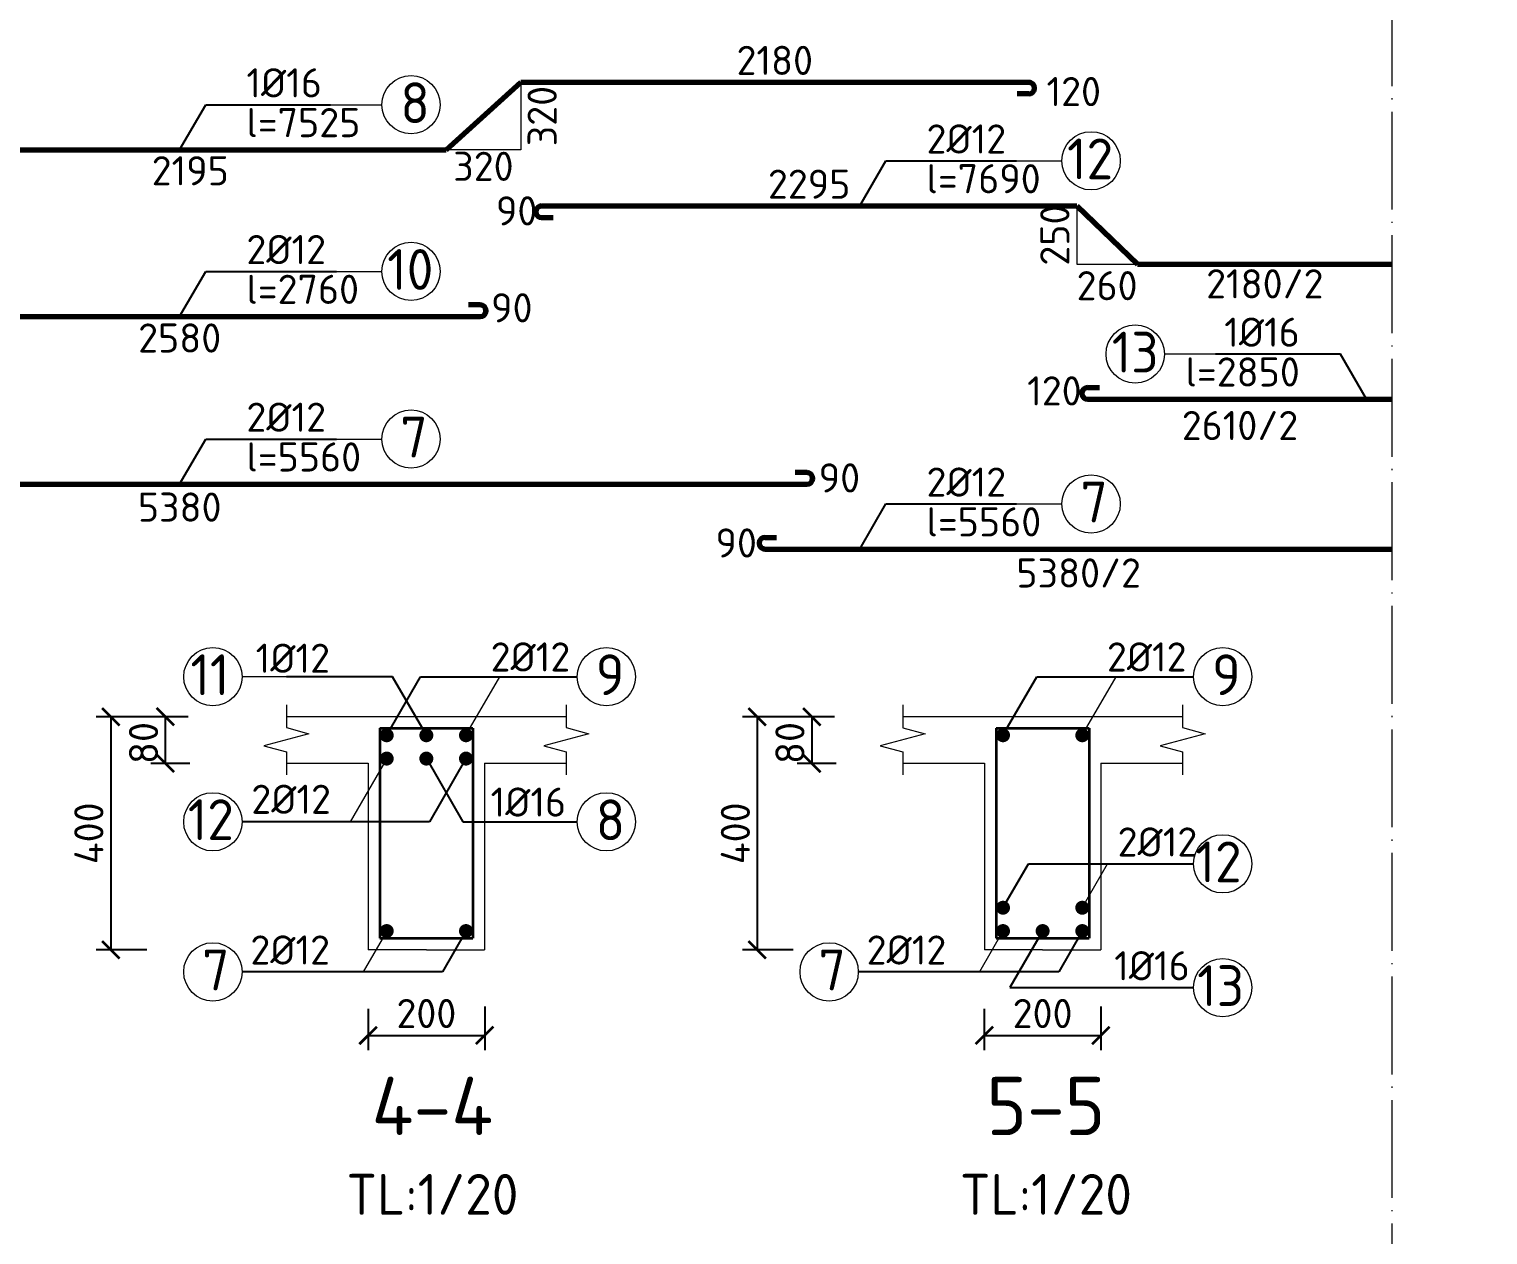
# Model space of a CAD drawing. Header units: millimetres. Extents: x 0 to 4970, y -594 to 1412.
# Drawn here: x 493.7 to 618.8, y -299.9 to -196.4 of the extents above; entities that cross this region are included whole.
import ezdxf

# ---------------------------------------------------------------- set-up
doc = ezdxf.new("R2010")
doc.units = ezdxf.units.MM
doc.header["$LTSCALE"] = 0.35
doc.header["$PDMODE"] = 3
doc.linetypes.add('ACAD_ISO04W100', pattern=[30, 24, -3, 0, -3])
doc.layers.get('0').update_dxf_attribs({"lineweight": 50})
for name, color, linetype, lineweight in [('Cot Dai', 7, 'Continuous', 35), ('Cot thep', 2, 'Continuous', 70), ('Cotthepcat', 3, 'Continuous', 70), ('Duong Bao', 6, 'Continuous', 18), ('Kich Thuoc', 1, 'Continuous', 20), ('Ky Hieu', 4, 'Continuous', 20), ('Text', 40, 'Continuous', 20), ('Truc', 3, 'ACAD_ISO04W100', 20)]:
    doc.layers.add(name, color=color, linetype=linetype, lineweight=lineweight)
doc.styles.get("Standard").update_dxf_attribs({"font": 'isocpeur.ttf'})
doc.styles.add('VN', font='')
doc.styles.get('VN').set_extended_font_data('TCVN 7284')
doc.dimstyles.new('Dim20', dxfattribs={"dimtxt": 2.5, "dimasz": 1.5, "dimexe": 1.25, "dimexo": 0.625, "dimtad": 1, "dimlfac": 20, "dimtxsty": 'Standard', "dimblk": 'ARCHTICK', "dimcen": 2.5, "dimadec": 0, "dimazin": 0, "dimtfac": 1, "dimtmove": 0, "dimatfit": 3, "dimfxl": 1, "dimarcsym": 0})
doc.dimstyles.new('Dim50', dxfattribs={"dimtxt": 2.5, "dimasz": 1.5, "dimexe": 1.25, "dimexo": 0.625, "dimtad": 1, "dimlfac": 50, "dimtxsty": 'Standard', "dimblk": 'ARCHTICK', "dimcen": 2.5, "dimadec": 0, "dimazin": 0, "dimtfac": 1, "dimtmove": 0, "dimatfit": 3, "dimfxl": 1, "dimarcsym": 0})
doc.dimstyles.new('Dim50KT', dxfattribs={"dimtxt": 2.5, "dimasz": 1.5, "dimexe": 1.25, "dimexo": 0.625, "dimtad": 1, "dimlfac": 50, "dimtxsty": 'Standard', "dimblk": 'ARCHTICK', "dimcen": 2.5, "dimse1": 1, "dimse2": 1, "dimsd1": 1, "dimsd2": 1, "dimadec": 0, "dimazin": 0, "dimtfac": 1, "dimtmove": 0, "dimatfit": 3, "dimfxl": 1, "dimarcsym": 0})
doc.dimstyles.new('ISO-25', dxfattribs={"dimtxt": 2.5, "dimasz": 2.5, "dimexe": 1.25, "dimexo": 0.625, "dimtad": 1, "dimtxsty": 'Standard', "dimcen": 2.5, "dimadec": 0, "dimazin": 0, "dimtfac": 1, "dimtmove": 0, "dimatfit": 3, "dimfxl": 1, "dimarcsym": 0})

# ---------------------------------------------------------------- blocks, each defined once
blk = doc.blocks.new('*D2015')
at = {"layer": 'Defpoints', "color": 0}
for p in [(584.34, -218.06), (800.74, -218.06), (800.74, -219.82)]:
    blk.add_point(p, dxfattribs=at)
at = {"layer": 'Kich Thuoc', "color": 0, "insert": (692.54, -217.94), "char_height": 2.5, "attachment_point": 5}
blk.add_mtext('10820', dxfattribs=at)
blk = doc.blocks.new('_ArchTick')
at = {"color": 0, "linetype": 'ByBlock', "const_width": 0.15}
blk.add_lwpolyline([(-0.5, -0.5), (0.5, 0.5)], dxfattribs=at)
blk = doc.blocks.new('*D2151')
at = {"layer": 'Defpoints', "color": 0}
for p in [(522.75, -279.86), (532.75, -279.65), (532.75, -282.76)]:
    blk.add_point(p, dxfattribs=at)
at = {"layer": 'Kich Thuoc', "color": 0, "lineweight": -2}
for p, q in [((522.75, -280.49), (522.75, -284.01)), ((532.75, -280.28), (532.75, -284.01)), ((522.75, -282.76), (532.75, -282.76))]:
    blk.add_line(p, q, dxfattribs=at)
at = {"layer": 'Kich Thuoc', "color": 0, "lineweight": -2, "xscale": 1.5, "yscale": 1.5, "zscale": 1.5, "rotation": 180}
blk.add_blockref('_ArchTick', (522.75, -282.76), dxfattribs=at)
at = {"layer": 'Kich Thuoc', "color": 0, "lineweight": -2, "xscale": 1.5, "yscale": 1.5, "zscale": 1.5}
blk.add_blockref('_ArchTick', (532.75, -282.76), dxfattribs=at)
at = {"layer": 'Kich Thuoc', "color": 0, "insert": (527.75, -280.88), "char_height": 2.5, "attachment_point": 5}
blk.add_mtext('200', dxfattribs=at)
blk = doc.blocks.new('*D2152')
at = {"layer": 'Defpoints', "color": 0}
for p in [(575.6, -279.86), (585.6, -279.65), (585.6, -282.76)]:
    blk.add_point(p, dxfattribs=at)
at = {"layer": 'Kich Thuoc', "color": 0, "lineweight": -2}
for p, q in [((575.6, -280.49), (575.6, -284.01)), ((585.6, -280.28), (585.6, -284.01)), ((575.6, -282.76), (585.6, -282.76))]:
    blk.add_line(p, q, dxfattribs=at)
at = {"layer": 'Kich Thuoc', "color": 0, "lineweight": -2, "xscale": 1.5, "yscale": 1.5, "zscale": 1.5, "rotation": 180}
blk.add_blockref('_ArchTick', (575.6, -282.76), dxfattribs=at)
at = {"layer": 'Kich Thuoc', "color": 0, "lineweight": -2, "xscale": 1.5, "yscale": 1.5, "zscale": 1.5}
blk.add_blockref('_ArchTick', (585.6, -282.76), dxfattribs=at)
at = {"layer": 'Kich Thuoc', "color": 0, "insert": (580.6, -280.88), "char_height": 2.5, "attachment_point": 5}
blk.add_mtext('200', dxfattribs=at)
blk = doc.blocks.new('*D2157')
at = {"layer": 'Defpoints', "color": 0}
for p in [(507.01, -255.42), (500.68, -275.42), (504.38, -275.42)]:
    blk.add_point(p, dxfattribs=at)
at = {"layer": 'Kich Thuoc', "color": 0, "lineweight": -2}
for p, q in [((506.39, -255.42), (499.43, -255.42)), ((500.68, -255.42), (500.68, -275.42)), ((503.76, -275.42), (499.43, -275.42))]:
    blk.add_line(p, q, dxfattribs=at)
at = {"layer": 'Kich Thuoc', "color": 0, "lineweight": -2, "xscale": 1.5, "yscale": 1.5, "zscale": 1.5}
for p, rotation in [((500.68, -255.42), 90), ((500.68, -275.42), 270)]:
    blk.add_blockref('_ArchTick', p, dxfattribs=dict(at, rotation=rotation))
at = {"layer": 'Kich Thuoc', "color": 0, "insert": (498.8, -265.42), "char_height": 2.5, "attachment_point": 5, "rotation": 90}
blk.add_mtext('400', dxfattribs=at)
blk = doc.blocks.new('*D2158')
at = {"layer": 'Defpoints', "color": 0}
for p in [(562.46, -255.42), (556.12, -275.42), (559.83, -275.42)]:
    blk.add_point(p, dxfattribs=at)
at = {"layer": 'Kich Thuoc', "color": 0, "lineweight": -2}
for p, q in [((561.83, -255.42), (554.87, -255.42)), ((556.12, -255.42), (556.12, -275.42)), ((559.2, -275.42), (554.87, -275.42))]:
    blk.add_line(p, q, dxfattribs=at)
at = {"layer": 'Kich Thuoc', "color": 0, "lineweight": -2, "xscale": 1.5, "yscale": 1.5, "zscale": 1.5}
for p, rotation in [((556.12, -255.42), 90), ((556.12, -275.42), 270)]:
    blk.add_blockref('_ArchTick', p, dxfattribs=dict(at, rotation=rotation))
at = {"layer": 'Kich Thuoc', "color": 0, "insert": (554.25, -265.42), "char_height": 2.5, "attachment_point": 5, "rotation": 90}
blk.add_mtext('400', dxfattribs=at)
blk = doc.blocks.new('*D2169')
at = {"layer": 'Defpoints', "color": 0}
for p in [(507.95, -255.42), (505.36, -259.42), (508.08, -259.42)]:
    blk.add_point(p, dxfattribs=at)
at = {"layer": 'Kich Thuoc', "color": 0, "lineweight": -2}
for p, q in [((507.32, -255.42), (504.11, -255.42)), ((505.36, -255.42), (505.36, -259.42)), ((507.45, -259.42), (504.11, -259.42))]:
    blk.add_line(p, q, dxfattribs=at)
at = {"layer": 'Kich Thuoc', "color": 0, "lineweight": -2, "xscale": 1.5, "yscale": 1.5, "zscale": 1.5}
for p, rotation in [((505.36, -255.42), 90), ((505.36, -259.42), 270)]:
    blk.add_blockref('_ArchTick', p, dxfattribs=dict(at, rotation=rotation))
at = {"layer": 'Kich Thuoc', "color": 0, "insert": (503.49, -257.67), "char_height": 2.5, "attachment_point": 5, "rotation": 90}
blk.add_mtext('80', dxfattribs=at)
blk = doc.blocks.new('*D2170')
at = {"layer": 'Defpoints', "color": 0}
for p in [(563.39, -255.42), (560.81, -259.42), (563.52, -259.42)]:
    blk.add_point(p, dxfattribs=at)
at = {"layer": 'Kich Thuoc', "color": 0, "lineweight": -2}
for p, q in [((562.76, -255.42), (559.56, -255.42)), ((560.81, -255.42), (560.81, -259.42)), ((562.9, -259.42), (559.56, -259.42))]:
    blk.add_line(p, q, dxfattribs=at)
at = {"layer": 'Kich Thuoc', "color": 0, "lineweight": -2, "xscale": 1.5, "yscale": 1.5, "zscale": 1.5}
for p, rotation in [((560.81, -255.42), 90), ((560.81, -259.42), 270)]:
    blk.add_blockref('_ArchTick', p, dxfattribs=dict(at, rotation=rotation))
at = {"layer": 'Kich Thuoc', "color": 0, "insert": (558.93, -257.67), "char_height": 2.5, "attachment_point": 5, "rotation": 90}
blk.add_mtext('80', dxfattribs=at)
blk = doc.blocks.new('*D2270')
at = {"layer": 'Defpoints', "color": 0}
for p in [(452.79, -235.46), (560.39, -235.46), (560.39, -239.3)]:
    blk.add_point(p, dxfattribs=at)
at = {"layer": 'Kich Thuoc', "color": 0, "insert": (506.59, -237.43), "char_height": 2.5, "attachment_point": 5}
blk.add_mtext('5380', dxfattribs=at)
blk = doc.blocks.new('*D2271')
at = {"layer": 'Defpoints', "color": 0}
for p in [(584.47, -228.17), (610.59, -228.17), (610.59, -232.3)]:
    blk.add_point(p, dxfattribs=at)
at = {"layer": 'Kich Thuoc', "color": 0, "insert": (597.53, -230.43), "char_height": 2.5, "attachment_point": 5}
blk.add_mtext('2610/2', dxfattribs=at)
blk = doc.blocks.new('*D2204')
at = {"layer": 'Defpoints', "color": 0}
for p in [(588.73, -216.4), (610.59, -216.4), (610.59, -220.15)]:
    blk.add_point(p, dxfattribs=at)
at = {"layer": 'Kich Thuoc', "color": 0, "insert": (599.66, -218.27), "char_height": 2.5, "attachment_point": 5}
blk.add_mtext('2180/2', dxfattribs=at)
blk = doc.blocks.new('*D2272')
at = {"layer": 'Defpoints', "color": 0}
for p in [(583.53, -216.59), (588.73, -216.59), (588.73, -220.31)]:
    blk.add_point(p, dxfattribs=at)
at = {"layer": 'Kich Thuoc', "color": 0, "insert": (586.13, -218.43), "char_height": 2.5, "attachment_point": 5}
blk.add_mtext('260', dxfattribs=at)
blk = doc.blocks.new('*D2273')
at = {"layer": 'Defpoints', "color": 0}
for p in [(583.53, -211.59), (583.53, -216.59), (583.53, -216.59)]:
    blk.add_point(p, dxfattribs=at)
at = {"layer": 'Kich Thuoc', "color": 0, "insert": (581.65, -214.09), "char_height": 2.5, "attachment_point": 5, "rotation": 90}
blk.add_mtext('250', dxfattribs=at)
blk = doc.blocks.new('*D2274')
at = {"layer": 'Defpoints', "color": 0}
for p in [(537.63, -211.59), (583.53, -211.59), (583.53, -211.59)]:
    blk.add_point(p, dxfattribs=at)
at = {"layer": 'Kich Thuoc', "color": 0, "insert": (560.58, -209.72), "char_height": 2.5, "attachment_point": 5}
blk.add_mtext('2295', dxfattribs=at)
blk = doc.blocks.new('*D2275')
at = {"layer": 'Defpoints', "color": 0}
for p in [(535.84, -200.98), (579.41, -200.98), (579.41, -200.98)]:
    blk.add_point(p, dxfattribs=at)
at = {"layer": 'Kich Thuoc', "color": 0, "insert": (557.63, -199.1), "char_height": 2.5, "attachment_point": 5}
blk.add_mtext('2180', dxfattribs=at)
blk = doc.blocks.new('*D2205')
at = {"layer": 'Defpoints', "color": 0}
for p in [(480.81, -220.68), (532.37, -220.68), (532.37, -224.8)]:
    blk.add_point(p, dxfattribs=at)
at = {"layer": 'Kich Thuoc', "color": 0, "insert": (506.59, -222.92), "char_height": 2.5, "attachment_point": 5}
blk.add_mtext('2580', dxfattribs=at)
blk = doc.blocks.new('*D2206')
at = {"layer": 'Defpoints', "color": 0}
for p in [(485.56, -205.98), (529.44, -205.98), (529.44, -210.45)]:
    blk.add_point(p, dxfattribs=at)
at = {"layer": 'Kich Thuoc', "color": 0, "insert": (507.5, -208.57), "char_height": 2.5, "attachment_point": 5}
blk.add_mtext('2195', dxfattribs=at)
blk = doc.blocks.new('*D2278')
at = {"layer": 'Defpoints', "color": 0}
for p in [(529.44, -206.78), (535.84, -206.78), (535.84, -210.07)]:
    blk.add_point(p, dxfattribs=at)
at = {"layer": 'Kich Thuoc', "color": 0, "insert": (532.64, -208.19), "char_height": 2.5, "attachment_point": 5}
blk.add_mtext('320', dxfattribs=at)
blk = doc.blocks.new('*D2279')
at = {"layer": 'Defpoints', "color": 0}
for p in [(535.84, -200.98), (539.56, -200.98), (535.84, -206.78)]:
    blk.add_point(p, dxfattribs=at)
at = {"layer": 'Kich Thuoc', "color": 0, "insert": (537.68, -203.88), "char_height": 2.5, "attachment_point": 5, "rotation": 90}
blk.add_mtext('320', dxfattribs=at)
blk = doc.blocks.new('*D2407')
at = {"layer": 'Defpoints', "color": 0}
for p in [(556.79, -241.03), (610.59, -241.03), (610.59, -244.96)]:
    blk.add_point(p, dxfattribs=at)
at = {"layer": 'Kich Thuoc', "color": 0, "insert": (583.69, -243.08), "char_height": 2.5, "attachment_point": 5}
blk.add_mtext('5380/2', dxfattribs=at)

msp = doc.modelspace()

# ---------------------------------------------------------------- linework, layer by layer
at = {"layer": 'Cot Dai'}
for p, q in [((523.746694, -256.405055), (531.746694, -256.405055)), ((523.746694, -256.405055), (523.746694, -274.405055)), ((531.746694, -256.405055), (531.746694, -274.405055)), ((576.604048, -256.405055), (584.604048, -256.405055)), ((576.604048, -256.405055), (576.604048, -274.405055)), ((584.604048, -256.405055), (584.604048, -274.405055))]:
    msp.add_line(p, q, dxfattribs=at)
for points in [[(523.746694, -274.405055), (527.746694, -274.405055), (531.746694, -274.405055)], [(576.604048, -274.405055), (580.604048, -274.405055), (584.604048, -274.405055)]]:
    msp.add_lwpolyline(points, dxfattribs=at)
at = {"layer": 'Cot thep'}
for p, q in [((529.439276, -206.7762), (535.839276, -200.9762)), ((535.839276, -200.9762), (579.410754, -200.9762)), ((485.561251, -206.7762), (529.439276, -206.7762)), ((537.633497, -211.592021), (583.527254, -211.592021)), ((583.527254, -211.592021), (588.727254, -216.592021)), ((588.727254, -216.592021), (610.586868, -216.592021)), ((480.80606, -221.0809), (532.367676, -221.0809)), ((584.46851, -228.171034), (610.586868, -228.171034)), ((452.786868, -235.463797), (560.386868, -235.463797)), ((556.786868, -241.030988), (610.586868, -241.030988))]:
    msp.add_line(p, q, dxfattribs=at)
at = {"layer": 'Cot thep', "const_width": 0.6}
for points in [[(524.046694, -257.005055, 1), (524.646694, -257.005055, 1)], [(527.446694, -257.005055, 1), (528.046694, -257.005055, 1)], [(530.846694, -257.005055, 1), (531.446694, -257.005055, 1)], [(576.904048, -257.005055, 1), (577.504048, -257.005055, 1)], [(583.704048, -257.005055, 1), (584.304048, -257.005055, 1)], [(524.046694, -259.005055, 1), (524.646694, -259.005055, 1)], [(530.846694, -259.005055, 1), (531.446694, -259.005055, 1)], [(576.904048, -271.805055, 1), (577.504048, -271.805055, 1)], [(583.704048, -271.805055, 1), (584.304048, -271.805055, 1)], [(524.046694, -273.805055, 1), (524.646694, -273.805055, 1)], [(530.846694, -273.805055, 1), (531.446694, -273.805055, 1)], [(576.904048, -273.805055, 1), (577.504048, -273.805055, 1)], [(583.704048, -273.805055, 1), (584.304048, -273.805055, 1)]]:
    msp.add_lwpolyline(points, format="xyb", close=True, dxfattribs=at)
at = {"layer": 'Cot thep', "color": 1, "const_width": 0.6}
for points in [[(527.446694, -259.005055, 1), (528.046694, -259.005055, 1)], [(580.304048, -273.805055, 1), (580.904048, -273.805055, 1)]]:
    msp.add_lwpolyline(points, format="xyb", close=True, dxfattribs=at)
at = {"layer": 'Cotthepcat'}
for p, q in [((579.410754, -201.9762), (578.410754, -201.9762)), ((537.633497, -212.592021), (538.633497, -212.592021)), ((532.367676, -220.0809), (531.367676, -220.0809)), ((584.46851, -227.171034), (585.46851, -227.171034)), ((560.386868, -234.463797), (559.386868, -234.463797)), ((556.786868, -240.030988), (557.786868, -240.030988))]:
    msp.add_line(p, q, dxfattribs=at)
for centre, start, end in [((579.410754, -201.4762), 270, 90), ((537.633497, -212.092021), 90, 270), ((532.367676, -220.5809), 270, 90), ((584.46851, -227.671034), 90, 270), ((560.386868, -234.963797), 270, 90), ((556.786868, -240.530988), 90, 270)]:
    msp.add_arc(centre, 0.5, start, end, dxfattribs=at)
at = {"layer": 'Duong Bao'}
for p, q in [((515.746694, -255.405055), (539.746694, -255.405055)), ((568.604048, -255.405055), (592.604048, -255.405055)), ((515.746694, -259.405055), (522.746694, -259.405055)), ((522.746694, -259.405055), (522.746694, -275.405055)), ((532.746694, -259.405055), (532.746694, -275.405055)), ((532.746694, -259.405055), (539.746694, -259.405055)), ((568.604048, -259.405055), (575.604048, -259.405055)), ((575.604048, -259.405055), (575.604048, -275.405055)), ((585.604048, -259.405055), (585.604048, -275.405055)), ((585.604048, -259.405055), (592.604048, -259.405055)), ((527.746694, -275.405055), (522.746694, -275.405055)), ((527.746694, -275.405055), (532.746694, -275.405055)), ((580.604048, -275.405055), (575.604048, -275.405055)), ((580.604048, -275.405055), (585.604048, -275.405055))]:
    msp.add_line(p, q, dxfattribs=at)
at = {"layer": 'Kich Thuoc'}
for p, q in [((535.839276, -200.9762), (535.839276, -206.7762)), ((535.839276, -206.7762), (529.439276, -206.7762)), ((583.527254, -211.592021), (583.527254, -216.592021)), ((583.527254, -216.592021), (588.727254, -216.592021))]:
    msp.add_line(p, q, dxfattribs=at)
at = {"layer": 'Ky Hieu'}
for p, q in [((513.031983, -202.901584), (523.931983, -202.901584)), ((571.862158, -207.717405), (582.262158, -207.717405)), ((513.531983, -217.206284), (523.931983, -217.206284)), ((601.441753, -224.296418), (591.041753, -224.296418)), ((513.531983, -231.589181), (523.931983, -231.589181)), ((571.549658, -237.156372), (582.262158, -237.156372)), ((515.742963, -251.978664), (511.937136, -251.978664)), ((531.146694, -257.005055), (534.04874, -251.978563)), ((584.004048, -257.005055), (586.906095, -251.978563)), ((524.346694, -259.005055), (521.214056, -264.430942)), ((584.004048, -271.805055), (586.179859, -268.03644)), ((587.03449, -268.03644), (593.549247, -268.03644)), ((593.53449, -268.03644), (593.549247, -268.03644)), ((524.346694, -273.805055), (522.325493, -277.305878)), ((577.204048, -273.805055), (575.182847, -277.305878)), ((518.437136, -277.305878), (511.937136, -277.305878)), ((571.29449, -277.305878), (564.79449, -277.305878))]:
    msp.add_line(p, q, dxfattribs=at)
for points in [[(515.746694, -254.387417), (515.746694, -254.387417), (515.746694, -256.352141), (517.678545, -256.869779), (513.814842, -257.905055), (515.746694, -258.422694), (515.746694, -260.387417), (515.746694, -260.387417)], [(539.746694, -254.387417), (539.746694, -254.387417), (539.746694, -256.352141), (541.678545, -256.869779), (537.814842, -257.905055), (539.746694, -258.422694), (539.746694, -260.387417), (539.746694, -260.387417)], [(568.604048, -254.405055), (568.604048, -254.405055), (568.604048, -256.369779), (570.5359, -256.887417), (566.672196, -257.922694), (568.604048, -258.440332), (568.604048, -260.405055), (568.604048, -260.405055)], [(592.604048, -254.387417), (592.604048, -254.387417), (592.604048, -256.352141), (594.5359, -256.869779), (590.672196, -257.905055), (592.604048, -258.422694), (592.604048, -260.387417), (592.604048, -260.387417)]]:
    msp.add_lwpolyline(points, dxfattribs=at)
for centre in [(526.431983, -202.901584), (584.762158, -207.717405), (526.431983, -217.206284), (588.541753, -224.296418), (526.431983, -231.589181), (584.762158, -237.156372), (509.437136, -251.978664), (543.191893, -251.978664), (596.049247, -251.978664), (509.437136, -264.430942), (543.191893, -264.430942), (596.049247, -268.03644), (509.437136, -277.305878), (562.29449, -277.305878), (596.049247, -278.656291)]:
    msp.add_circle(centre, 2.5, dxfattribs=at)
at = {"layer": 'Truc'}
msp.add_line((610.586868, -582.90184), (610.586868, -14.456148), dxfattribs=at)

# ---------------------------------------------------------------- texts
at = {"layer": 'Kich Thuoc', "char_height": 2.5, "width": 3.45107973, "attachment_point": 1}
for s, insert in [('120', (580.936308, -200.52578)), ('90', (533.713274, -210.761703)), ('90', (533.300149, -219.077652)), ('120', (579.277651, -226.207435)), ('90', (561.394417, -233.673671)), ('90', (552.544919, -239.255536))]:
    msp.add_mtext(s, dxfattribs=dict(at, insert=insert))
at = {"layer": 'Ky Hieu', "style": 'VN'}
for s, p in [('8', (525.51796, -204.484719)), ('12', (582.699554, -209.30054)), ('10', (524.391636, -218.789419)), ('13', (586.531986, -225.879552)), ('7', (525.51796, -233.172315)), ('7', (583.848135, -238.739506)), ('11', (507.514764, -253.561799)), ('9', (542.27787, -253.561799)), ('9', (595.135224, -253.561799)), ('12', (507.286761, -265.997267)), ('8', (542.27787, -266.014077)), ('12', (593.716286, -269.619574)), ('7', (508.523113, -278.889013)), ('7', (561.380467, -278.889013)), ('13', (593.862045, -280.239426))]:
    msp.add_text(s, height=3.5, dxfattribs=at).set_placement(p)
at = {"layer": 'Ky Hieu'}
for s, p in [('2%%C12', (533.258188, -251.535273)), ('2%%C12', (586.115543, -251.535273)), ('2%%C12', (512.734723, -263.746726)), ('1%%C16', (533.258188, -263.987551))]:
    msp.add_text(s, height=2.5, dxfattribs=at).set_placement(p)
at = {"layer": 'Ky Hieu', "char_height": 2.5}
for s, insert, attachment_point in [('1%%C16', (512.311641, -202.276584), 7), ('l=7525', (512.311641, -205.688103), 7), ('2%%C12', (570.641816, -207.092405), 7), ('l=7690', (570.641816, -210.503924), 7), ('2%%C12', (512.311641, -216.581284), 7), ('l=2760', (512.311641, -219.992803), 7), ('1%%C16', (602.662096, -223.671418), 9), ('l=2850', (602.662096, -227.082937), 9), ('2%%C12', (512.311641, -230.964181), 7), ('l=5560', (512.311641, -234.3757), 7), ('2%%C12', (570.641816, -236.531372), 7), ('l=5560', (570.641816, -239.942891), 7), ('1%%C12', (519.484723, -251.64689), 9), ('2%%C12', (587.03449, -267.41144), 7), ('2%%C12', (519.484723, -276.680878), 9), ('2%%C12', (572.342077, -276.680878), 9), ('1%%C16', (593.223803, -278.031291), 9)]:
    msp.add_mtext(s, dxfattribs=dict(at, insert=insert, attachment_point=attachment_point))
at = {"layer": 'Text', "char_height": 5, "width": 43.59497134, "attachment_point": 5, "style": 'VN'}
for s, insert in [('\\pt5;4-4\\P{\\H0.7x;TL:1/20}', (528.266175, -292.228514)), ('\\pt5;5-5\\P{\\H0.7x;TL:1/20}', (580.88716, -292.228514))]:
    msp.add_mtext(s, dxfattribs=dict(at, insert=insert))

# ---------------------------------------------------------------- dimensions: what is measured, and where the dimension line sits
at = {"layer": 'Kich Thuoc'}
for base, p1, p2, text, picture, middle in [((579.410754, -200.9762), (535.839276, -200.9762), (579.410754, -200.9762), '2180', '*D2275', (557.625015, -199.1012)), ((529.439276, -210.449138), (485.561251, -205.978991), (529.439276, -205.978991), '2195', '*D2206', (507.500263, -208.574138)), ((583.527254, -211.592021), (537.633497, -211.592021), (583.527254, -211.592021), '2295', '*D2274', (560.580375, -209.717021)), ((610.586868, -220.146416), (588.727254, -216.395107), (610.586868, -216.395107), '2180/2', '*D2204', (599.657061, -218.271416)), ((532.367676, -224.798007), (480.80606, -220.684634), (532.367676, -220.684634), '2580', '*D2205', (506.586868, -222.923007)), ((610.586868, -232.302236), (584.46851, -228.171034), (610.586868, -228.171034), '2610/2', '*D2271', (597.527689, -230.427236))]:
    dim = msp.add_linear_dim(base=base, p1=p1, p2=p2, text=text, dimstyle='Dim50KT', dxfattribs=at)
    dim.commit()
    dim.dimension.update_dxf_attribs({"geometry": picture, "text_midpoint": middle})
dim = msp.add_linear_dim(base=(539.559808, -200.9762), p1=(535.839276, -206.7762), p2=(535.839276, -200.9762), angle=90, text='320', dimstyle='Dim50KT', dxfattribs=at)
dim.commit()
dim.dimension.update_dxf_attribs({"geometry": '*D2279', "text_midpoint": (539.559808, -203.8762), "dimtype": 160})
for base, p1, p2, dimstyle, picture, middle in [((535.839276, -210.067216), (529.439276, -206.7762), (535.839276, -206.7762), 'Dim50KT', '*D2278', (532.639276, -208.192216)), ((800.739794, -219.819121), (584.339794, -218.064845), (800.739794, -218.064845), 'Dim50KT', '*D2015', (692.539794, -217.944121)), ((560.386868, -239.303669), (452.786868, -235.463797), (560.386868, -235.463797), 'Dim50KT', '*D2270', (506.586868, -237.428669)), ((532.746694, -282.758006), (522.746694, -279.861393), (532.746694, -279.654613), 'Dim20', '*D2151', (527.746694, -280.883006)), ((585.604048, -282.758006), (575.604048, -279.861393), (585.604048, -279.654613), 'Dim20', '*D2152', (580.604048, -280.883006))]:
    dim = msp.add_linear_dim(base=base, p1=p1, p2=p2, dimstyle=dimstyle, dxfattribs=at)
    dim.commit()
    dim.dimension.update_dxf_attribs({"geometry": picture, "text_midpoint": middle})
for base, p1, p2, dimstyle, picture, middle in [((583.527254, -216.592021), (583.527254, -211.592021), (583.527254, -216.592021), 'Dim50KT', '*D2273', (583.527254, -214.092021)), ((505.362677, -259.422694), (507.945748, -255.422694), (508.079817, -259.422694), 'Dim20', '*D2169', (505.362677, -257.671964)), ((560.806824, -259.422694), (563.389896, -255.422694), (563.523965, -259.422694), 'Dim20', '*D2170', (560.806824, -257.671964))]:
    dim = msp.add_linear_dim(base=base, p1=p1, p2=p2, angle=90, dimstyle=dimstyle, dxfattribs=at)
    dim.commit()
    dim.dimension.update_dxf_attribs({"geometry": picture, "text_midpoint": middle, "dimtype": 160})
dim = msp.add_linear_dim(base=(588.727254, -220.309653), p1=(583.527254, -216.592021), p2=(588.727254, -216.592021), dimstyle='Dim50KT', dxfattribs=at)
dim.commit()
dim.dimension.update_dxf_attribs({"geometry": '*D2272', "text_midpoint": (586.127254, -220.309653), "dimtype": 160})
dim = msp.add_linear_dim(base=(610.586868, -244.955175), p1=(556.786868, -241.030988), p2=(610.586868, -241.030988), text='5380/2', dimstyle='Dim50KT', override={"dimldrblk": 'ArchTick'}, dxfattribs=at)
dim.commit()
dim.dimension.update_dxf_attribs({"geometry": '*D2407', "text_midpoint": (583.686868, -243.080175)})
for base, p1, p2, picture, middle in [((500.679384, -275.422694), (507.012455, -255.422694), (504.380941, -275.422694), '*D2157', (498.804384, -265.422694)), ((556.123531, -275.422694), (562.456602, -255.422694), (559.825089, -275.422694), '*D2158', (554.248531, -265.422694))]:
    dim = msp.add_linear_dim(base=base, p1=p1, p2=p2, angle=90, dimstyle='Dim20', dxfattribs=at)
    dim.commit()
    dim.dimension.update_dxf_attribs({"geometry": picture, "text_midpoint": middle})

# ---------------------------------------------------------------- leaders
at = {"layer": 'Ky Hieu', "annotation_type": 0, "has_hookline": 1}
for points, dimstyle, hookline_direction, text_width in [([(506.586868, -206.7762), (508.823879, -202.901584), (512.906983, -202.901584)], 'Dim20', 0, 6), ([(564.917043, -211.592021), (567.154054, -207.717405), (571.237158, -207.717405)], 'Dim20', 0, 6.5), ([(506.586868, -221.0809), (508.823879, -217.206284), (512.906983, -217.206284)], 'Dim20', 0, 6.5), ([(608.386868, -228.171034), (606.149858, -224.296418), (602.066753, -224.296418)], 'Dim20', 1, 6), ([(506.586868, -235.463797), (508.823879, -231.589181), (512.906983, -231.589181)], 'Dim20', 0, 6.5), ([(564.917043, -241.030988), (567.154054, -237.156372), (571.237158, -237.156372)], 'Dim20', 0, 6.5), ([(577.204048, -271.805055), (579.379859, -268.03644), (586.40949, -268.03644)], 'ISO-25', 0, 6.5), ([(531.146694, -273.805055), (529.125493, -277.305878), (519.062136, -277.305878)], 'ISO-25', 1, 6.5), ([(584.004048, -273.805055), (581.982847, -277.305878), (571.91949, -277.305878)], 'ISO-25', 1, 6.5)]:
    msp.add_leader(points, dimstyle=dimstyle, override={"dimgap": 0.625, "dimtad": 1, "dimldrblk": 'None'}, dxfattribs=dict(at, hookline_direction=hookline_direction, text_width=text_width))
at = {"layer": 'Ky Hieu'}
for points, dimstyle in [([(527.746694, -257.005055), (524.844705, -251.978664), (515.742963, -251.978664)], 'ISO-25'), ([(524.346694, -257.005055), (527.248682, -251.978664), (540.691893, -251.978664)], 'ISO-25'), ([(577.204048, -257.005055), (580.106036, -251.978664), (593.549247, -251.978664)], 'ISO-25'), ([(531.146694, -259.005055), (528.014056, -264.430942), (511.937136, -264.430942)], 'ISO-25'), ([(527.746694, -259.005055), (530.879331, -264.430942), (540.691893, -264.430942)], 'Dim50'), ([(580.604048, -273.805055), (577.803186, -278.656291), (593.549247, -278.656291)], 'ISO-25')]:
    msp.add_leader(points, dimstyle=dimstyle, override={"dimgap": 0.625, "dimtad": 1, "dimldrblk": 'None'}, dxfattribs=at)

doc.saveas('drawing.dxf')
